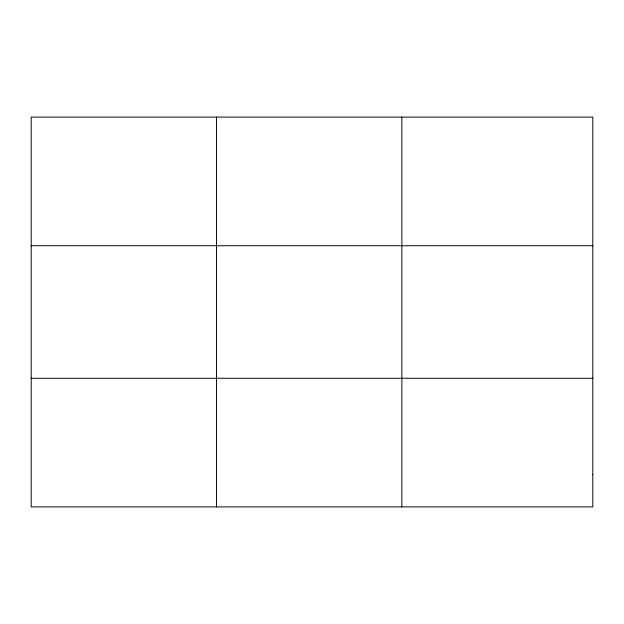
<?xml version="1.0" encoding="UTF-8"?>
<svg xmlns="http://www.w3.org/2000/svg" width="624" height="624" viewBox="0 0 624 624"><rect width="100%" height="100%" fill="white"/><g stroke="black" fill="none" stroke-linecap="round" stroke-linejoin="round"><path stroke-width="0.94" d="M216.528 117.094L216.528 506.906M401.856 117.094L401.856 506.906M31.2 245.731L592.8 245.731M31.2 378.269L592.8 378.269M592.8 474.747L592.8 506.906L31.2 506.906L31.2 117.094L592.8 117.094L592.8 474.747"/></g></svg>
